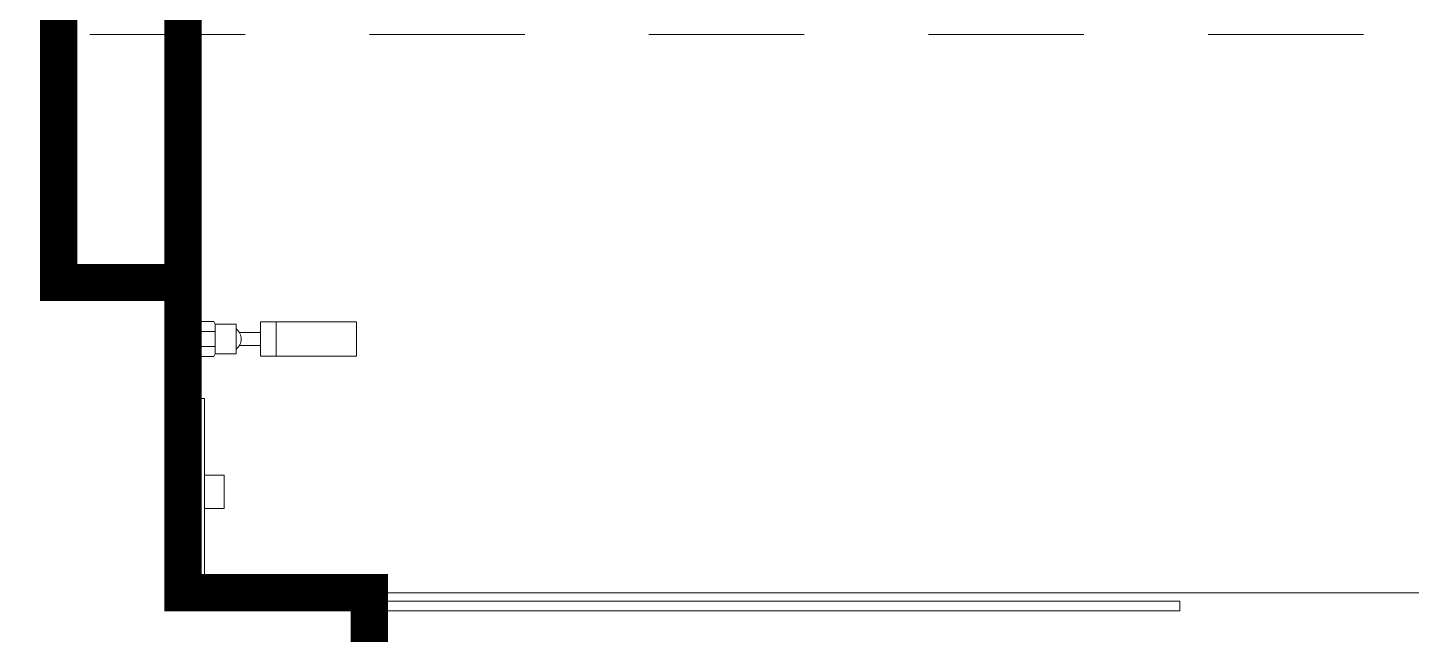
# Model space of a CAD drawing. Header units: metres. Extents: x 113 to 2416, y -346 to 476.
# Drawn here: x 221.737 to 222.85, y -215.534 to -215.046 of the extents above; entities that cross this region are included whole.
import ezdxf

# ---------------------------------------------------------------- set-up
doc = ezdxf.new("R2010")
doc.units = ezdxf.units.M
doc.linetypes.add('0', pattern=[0])
doc.linetypes.add('HIDDEN2', pattern=[0.1875, 0.125, -0.0625])
doc.layers.get('0').update_dxf_attribs({"color": 250, "linetype": '0', "lineweight": 20})
for name, color, linetype, lineweight in [('A-WALL', 250, 'Continuous', 20), ('baños', 140, 'Continuous', 0), ('SE-3', 253, 'Continuous', 5)]:
    doc.layers.add(name, color=color, linetype=linetype, lineweight=lineweight)
doc.layers.add('REVESTIMIENTO EXTERIOR', color=7, linetype='Continuous', lineweight=5, true_color=0xffdebd)
doc.layers.add('Techos 1', color=7, linetype='HIDDEN2', lineweight=9, true_color=0x42391a)
doc.styles.get("Standard").update_dxf_attribs({"font": 'arial.ttf', "height": 0.1875})

# ---------------------------------------------------------------- blocks, each defined once
blk = doc.blocks.new('A$C0ed3e1a4')
at = {"layer": 'baños'}
for p, q in [((0.1356, 0.0022), (0.1356, 0.0568)), ((0.1396, 0.059), (0.1368, 0.059)), ((0.1396, 0.059), (0.1396, 0)), ((0.1294, 0.051), (0.1294, 0.0295)), ((0.0645, 0.0432), (0.0645, 0.0157)), ((0.0941, 0.0346), (0.0772, 0.0346)), ((0.0968, 0.0175), (0.0968, 0.0413)), ((0.0968, 0.0413), (0.1137, 0.0413)), ((0.1137, 0.0413), (0.1137, 0.0294)), ((0.1137, 0.0354), (0.1294, 0.0354)), ((0.1294, 0.0435), (0.1148, 0.0435)), ((0.0941, 0.0243), (0.0772, 0.0243)), ((0.1137, 0.0175), (0.1137, 0.0294)), ((0.1137, 0.0235), (0.1294, 0.0235)), ((0.1294, 0.008), (0.1294, 0.0295)), ((0.0968, 0.0175), (0.1137, 0.0175)), ((0.1294, 0.0154), (0.1148, 0.0154)), ((0.1396, 0), (0.1368, 0))]:
    blk.add_line(p, q, dxfattribs=at)
blk.add_lwpolyline([(0.0772, 0.0432), (0, 0.0432), (0, 0.0157), (0.0772, 0.0157)], close=True, dxfattribs=at)
for centre, radius, start, end in [((0.1416, 0.0445), 0.0138, 115.7896, 151.6564), ((0.138, 0.0569), 0.00241, 117.9179, 181.9718), ((0.1027, 0.0294), 0.01, 125.7762, 234.2238), ((0.1193, 0.0397), 0.00586, 140.0793, 164.0924), ((0.1193, 0.0191), 0.00586, 195.9076, 219.9207), ((0.1416, 0.0145), 0.0138, 208.3436, 244.2104), ((0.138, 0.0021), 0.00241, 178.0282, 242.0821)]:
    blk.add_arc(centre, radius, start, end, dxfattribs=at)
blk = doc.blocks.new('PL BASE 2N NASAS 09')
at = {"layer": 'A-WALL'}
for p, q in [((171.8975, -21.6017), (171.8975, -22.6608)), ((171.8975, -22.6608), (172.0475, -22.6608)), ((172.0475, -22.6608), (172.0475, -25.1717))]:
    blk.add_line(p, q, dxfattribs=at)
at = {"layer": 'A-WALL', "linetype": 'HIDDEN2'}
for q in [(171.7975, -21.8113), (171.8975, -22.4113)]:
    blk.add_line((171.7975, -22.4113), q, dxfattribs=at)
at = {"layer": 'baños'}
blk.add_line((173.9475, -22.6608), (172.0475, -22.6608), dxfattribs=at)
for points in [[(171.8975, -22.5047), (171.9149, -22.5047), (171.9149, -22.6547), (171.8975, -22.6547)], [(171.9149, -22.5663), (171.9307, -22.5663), (171.9307, -22.5931), (171.9149, -22.5931)], [(172.0475, -22.6754), (172.6997, -22.6754), (172.6997, -22.6676), (172.0475, -22.6676)]]:
    blk.add_lwpolyline(points, close=True, dxfattribs=at)
at = {"layer": 'Techos 1'}
blk.add_line((163.9475, -22.2118), (176.0975, -22.2118), dxfattribs=at)
at = {"layer": 'baños', "xscale": -1}
blk.add_blockref('A$C0ed3e1a4', (172.0371, -22.4862), dxfattribs=at)
at = {"layer": 'baños', "linetype": 'Continuous', "flags": 8}
for tag, p in [('MODELNUMBER', (167.1329, -5.6306, 0)), ('TRADENAME', (167.1329, -5.6307, 0)), ('PRODUCT', (167.1329, -5.6307, 0)), ('MATERIAL', (167.1329, -5.6307, 0)), ('MODELNUMBER', (168.3076, -5.6306, 0)), ('TRADENAME', (168.3076, -5.6307, 0)), ('PRODUCT', (168.3076, -5.6307, 0)), ('MATERIAL', (168.3076, -5.6307, 0))]:
    blk.add_attdef(tag, p, '', height=0.0000254, rotation=180.0001, dxfattribs=at)
at = {"layer": 'baños', "linetype": 'Continuous'}
for tag, p, rotation in [('MODELNUMBER', (169.2428, -19.7065), 180.0001), ('TRADENAME', (169.2428, -19.7064), 180.0001), ('MATERIAL', (169.243, -19.7063), 180.0001), ('PRODUCT', (169.243, -19.7064), 180.0001), ('MODELNUMBER', (169.9524, -19.7065), 179.9999), ('MATERIAL', (169.9524, -19.7063), 179.9999), ('TRADENAME', (169.9524, -19.7064), 179.9999), ('PRODUCT', (169.9524, -19.7064), 179.9999)]:
    blk.add_attdef(tag, p, '', height=0.0000254, rotation=rotation, dxfattribs=at)
blk = doc.blocks.new('PL MUEBLES 2N NASAS 09')
blk.add_blockref('PL BASE 2N NASAS 09', (49.9143, 62.717))

msp = doc.modelspace()

# ---------------------------------------------------------------- linework, layer by layer
at = {"layer": 'REVESTIMIENTO EXTERIOR', "color": 30, "true_color": 0xf8991e, "const_width": 0.03}
msp.add_lwpolyline([(221.9118, -214.4018, 0.414214), (221.8618, -214.4518), (221.8618, -215.5009), (221.8746, -215.5009)], format="xyb", dxfattribs=at)
msp.add_lwpolyline([(221.8618, -214.6514), (221.7618, -214.6514), (221.7618, -215.2514), (221.8618, -215.2514)], dxfattribs=at)
at = {"layer": 'SE-3', "color": 254, "true_color": 0xd7ebd2, "transparency": 33554687, "const_width": 0.03}
msp.add_lwpolyline([(221.8746, -215.5009), (222.0118, -215.5009), (222.0118, -217.8519), (223.9118, -217.8519), (223.9126, -215.4902)], dxfattribs=at)

# ---------------------------------------------------------------- block references
at = {"layer": 'REVESTIMIENTO EXTERIOR', "color": 30, "true_color": 0xf8991e}
msp.add_blockref('PL MUEBLES 2N NASAS 09', (0.05, -255.5571), dxfattribs=at)

doc.saveas('drawing.dxf')
